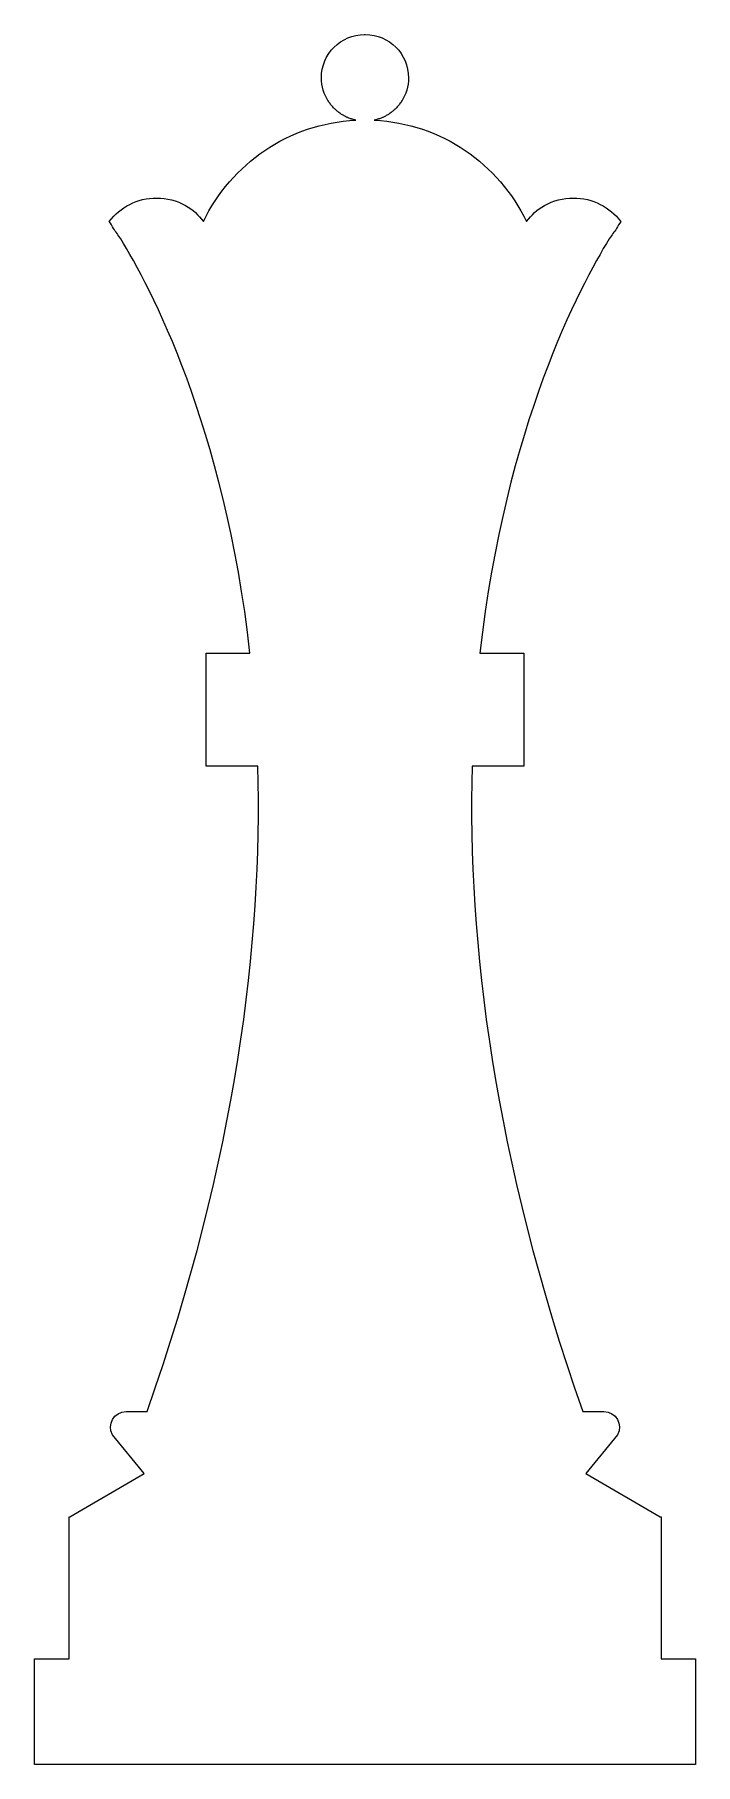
# Model space of a CAD drawing. Extents: x -1530 to -1030, y -441 to -279.
# Drawn here: x -1347.4 to -1291, y -440.6 to -292.9 of the extents above; entities that cross this region are included whole.
import ezdxf

# ---------------------------------------------------------------- set-up
doc = ezdxf.new("R2010")
doc.units = 0
doc.layers.add('LAYER', color=7, linetype='CONTINUOUS')

# ---------------------------------------------------------------- blocks, each defined once
blk = doc.blocks.new('BLOCK_2')
at = {"layer": 'LAYER'}
blk.add_open_spline([(-1293.92, -419.49), (-1293.92, -419.49), (-1293.99, -419.49), (-1293.99, -419.49), (-1293.99, -419.49), (-1300.35, -415.78), (-1300.35, -415.78), (-1300.35, -415.78), (-1297.63, -412.5), (-1297.63, -412.5), (-1297.13, -411.61), (-1297.77, -410.51), (-1298.79, -410.51), (-1298.79, -410.51), (-1300.6, -410.51), (-1300.6, -410.51), (-1308.22, -388.8), (-1310.46, -370.36), (-1310.05, -355.39), (-1310.05, -355.39), (-1305.64, -355.39), (-1305.64, -355.39), (-1305.64, -355.39), (-1305.64, -345.72), (-1305.64, -345.72), (-1305.64, -345.72), (-1309.38, -345.72), (-1309.38, -345.72), (-1307.23, -326.33), (-1300.8, -314.31), (-1298.34, -310.33), (-1298.13, -310.04), (-1297.92, -309.74), (-1297.71, -309.45), (-1297.6, -309.25), (-1297.48, -309.05), (-1297.36, -308.85), (-1298.29, -307.63), (-1299.76, -306.85), (-1301.41, -306.85), (-1302.27, -306.85), (-1303.12, -307.07), (-1303.88, -307.49), (-1304.49, -307.83), (-1304.98, -308.32), (-1305.41, -308.86), (-1307.76, -303.94), (-1312.66, -300.48), (-1318.41, -300.2), (-1318.4, -300.19), (-1318.39, -300.19), (-1318.38, -300.19), (-1318.29, -300.17), (-1318.21, -300.15), (-1318.12, -300.12), (-1318.09, -300.11), (-1318.07, -300.11), (-1318.04, -300.1), (-1317.94, -300.07), (-1317.85, -300.03), (-1317.76, -299.99), (-1317.73, -299.98), (-1317.7, -299.97), (-1317.68, -299.96), (-1317.6, -299.93), (-1317.53, -299.89), (-1317.46, -299.86), (-1317.44, -299.84), (-1317.41, -299.83), (-1317.38, -299.81), (-1317.3, -299.77), (-1317.22, -299.72), (-1317.14, -299.67), (-1317.11, -299.65), (-1317.08, -299.63), (-1317.05, -299.6), (-1316.99, -299.56), (-1316.93, -299.52), (-1316.88, -299.47), (-1316.85, -299.45), (-1316.81, -299.42), (-1316.78, -299.4), (-1316.72, -299.35), (-1316.66, -299.29), (-1316.6, -299.23), (-1316.57, -299.21), (-1316.54, -299.18), (-1316.51, -299.15), (-1316.46, -299.09), (-1316.42, -299.04), (-1316.37, -298.99), (-1316.33, -298.94), (-1316.3, -298.9), (-1316.26, -298.86), (-1316.23, -298.81), (-1316.19, -298.76), (-1316.15, -298.71), (-1316.13, -298.67), (-1316.1, -298.63), (-1316.08, -298.59), (-1316.07, -298.59), (-1316.06, -298.58), (-1316.06, -298.57), (-1316.06, -298.57), (-1316.06, -298.57), (-1316.06, -298.57), (-1315.69, -298), (-1315.48, -297.32), (-1315.48, -296.58), (-1315.48, -294.54), (-1317.13, -292.89), (-1319.17, -292.89), (-1319.18, -292.89), (-1319.19, -292.89), (-1319.2, -292.89), (-1319.21, -292.89), (-1319.22, -292.89), (-1319.23, -292.89), (-1321.27, -292.89), (-1322.92, -294.54), (-1322.92, -296.58), (-1322.92, -297.32), (-1322.7, -298), (-1322.33, -298.57), (-1322.33, -298.57), (-1322.33, -298.57), (-1322.34, -298.57), (-1322.33, -298.58), (-1322.32, -298.59), (-1322.32, -298.59), (-1322.29, -298.63), (-1322.27, -298.67), (-1322.24, -298.71), (-1322.2, -298.76), (-1322.17, -298.81), (-1322.13, -298.86), (-1322.1, -298.9), (-1322.06, -298.94), (-1322.02, -298.99), (-1321.98, -299.04), (-1321.93, -299.09), (-1321.88, -299.15), (-1321.85, -299.18), (-1321.82, -299.21), (-1321.79, -299.23), (-1321.73, -299.29), (-1321.67, -299.35), (-1321.61, -299.4), (-1321.58, -299.42), (-1321.55, -299.45), (-1321.52, -299.47), (-1321.46, -299.52), (-1321.4, -299.56), (-1321.34, -299.6), (-1321.31, -299.63), (-1321.28, -299.65), (-1321.25, -299.67), (-1321.17, -299.72), (-1321.09, -299.77), (-1321.01, -299.81), (-1320.98, -299.83), (-1320.96, -299.84), (-1320.93, -299.86), (-1320.86, -299.89), (-1320.79, -299.93), (-1320.72, -299.96), (-1320.69, -299.97), (-1320.66, -299.98), (-1320.64, -299.99), (-1320.54, -300.03), (-1320.45, -300.07), (-1320.36, -300.1), (-1320.33, -300.11), (-1320.3, -300.11), (-1320.27, -300.12), (-1320.19, -300.15), (-1320.1, -300.17), (-1320.01, -300.19), (-1320, -300.19), (-1319.99, -300.19), (-1319.98, -300.2), (-1325.73, -300.48), (-1330.64, -303.94), (-1332.99, -308.86), (-1333.41, -308.32), (-1333.9, -307.83), (-1334.52, -307.49), (-1335.27, -307.07), (-1336.13, -306.85), (-1336.99, -306.85), (-1338.64, -306.85), (-1340.1, -307.63), (-1341.03, -308.85), (-1340.91, -309.05), (-1340.8, -309.25), (-1340.68, -309.45), (-1340.47, -309.74), (-1340.27, -310.04), (-1340.06, -310.33), (-1337.6, -314.31), (-1331.17, -326.33), (-1329.02, -345.72), (-1329.02, -345.72), (-1332.76, -345.72), (-1332.76, -345.72), (-1332.76, -345.72), (-1332.76, -355.39), (-1332.76, -355.39), (-1332.76, -355.39), (-1328.35, -355.39), (-1328.35, -355.39), (-1327.93, -370.36), (-1330.18, -388.8), (-1337.8, -410.51), (-1337.8, -410.51), (-1339.6, -410.51), (-1339.6, -410.51), (-1340.62, -410.51), (-1341.27, -411.61), (-1340.76, -412.5), (-1340.76, -412.5), (-1338.05, -415.78), (-1338.05, -415.78), (-1338.05, -415.78), (-1344.41, -419.49), (-1344.41, -419.49), (-1344.41, -419.49), (-1344.47, -419.49), (-1344.47, -419.49), (-1344.47, -419.49), (-1344.47, -431.61), (-1344.47, -431.61), (-1344.47, -431.61), (-1347.41, -431.61), (-1347.41, -431.61), (-1347.41, -431.61), (-1347.41, -440.64), (-1347.41, -440.64), (-1347.41, -440.64), (-1319.2, -440.64), (-1319.2, -440.64), (-1319.2, -440.64), (-1290.98, -440.64), (-1290.98, -440.64), (-1290.98, -440.64), (-1290.98, -431.61), (-1290.98, -431.61), (-1290.98, -431.61), (-1293.92, -431.61), (-1293.92, -431.61), (-1293.92, -431.61), (-1293.92, -419.49), (-1293.92, -419.49)], degree=3, knots=[0, 0, 0, 0, 1, 1, 1, 2, 2, 2, 3, 3, 3, 4, 4, 4, 5, 5, 5, 6, 6, 6, 7, 7, 7, 8, 8, 8, 9, 9, 9, 10, 10, 10, 11, 11, 11, 12, 12, 12, 13, 13, 13, 14, 14, 14, 15, 15, 15, 16, 16, 16, 17, 17, 17, 18, 18, 18, 19, 19, 19, 20, 20, 20, 21, 21, 21, 22, 22, 22, 23, 23, 23, 24, 24, 24, 25, 25, 25, 26, 26, 26, 27, 27, 27, 28, 28, 28, 29, 29, 29, 30, 30, 30, 31, 31, 31, 32, 32, 32, 33, 33, 33, 34, 34, 34, 35, 35, 35, 36, 36, 36, 37, 37, 37, 38, 38, 38, 39, 39, 39, 40, 40, 40, 41, 41, 41, 42, 42, 42, 43, 43, 43, 44, 44, 44, 45, 45, 45, 46, 46, 46, 47, 47, 47, 48, 48, 48, 49, 49, 49, 50, 50, 50, 51, 51, 51, 52, 52, 52, 53, 53, 53, 54, 54, 54, 55, 55, 55, 56, 56, 56, 57, 57, 57, 58, 58, 58, 59, 59, 59, 60, 60, 60, 61, 61, 61, 62, 62, 62, 63, 63, 63, 64, 64, 64, 65, 65, 65, 66, 66, 66, 67, 67, 67, 68, 68, 68, 69, 69, 69, 70, 70, 70, 71, 71, 71, 72, 72, 72, 73, 73, 73, 74, 74, 74, 75, 75, 75, 76, 76, 76, 77, 77, 77, 78, 78, 78, 79, 79, 79, 80, 80, 80, 81, 81, 81, 82, 82, 82, 83, 83, 83, 84, 84, 84, 84], dxfattribs=at)

msp = doc.modelspace()

# ---------------------------------------------------------------- block references
at = {"layer": 'LAYER'}
msp.add_blockref('BLOCK_2', (0, 0), dxfattribs=at)

doc.saveas('drawing.dxf')
